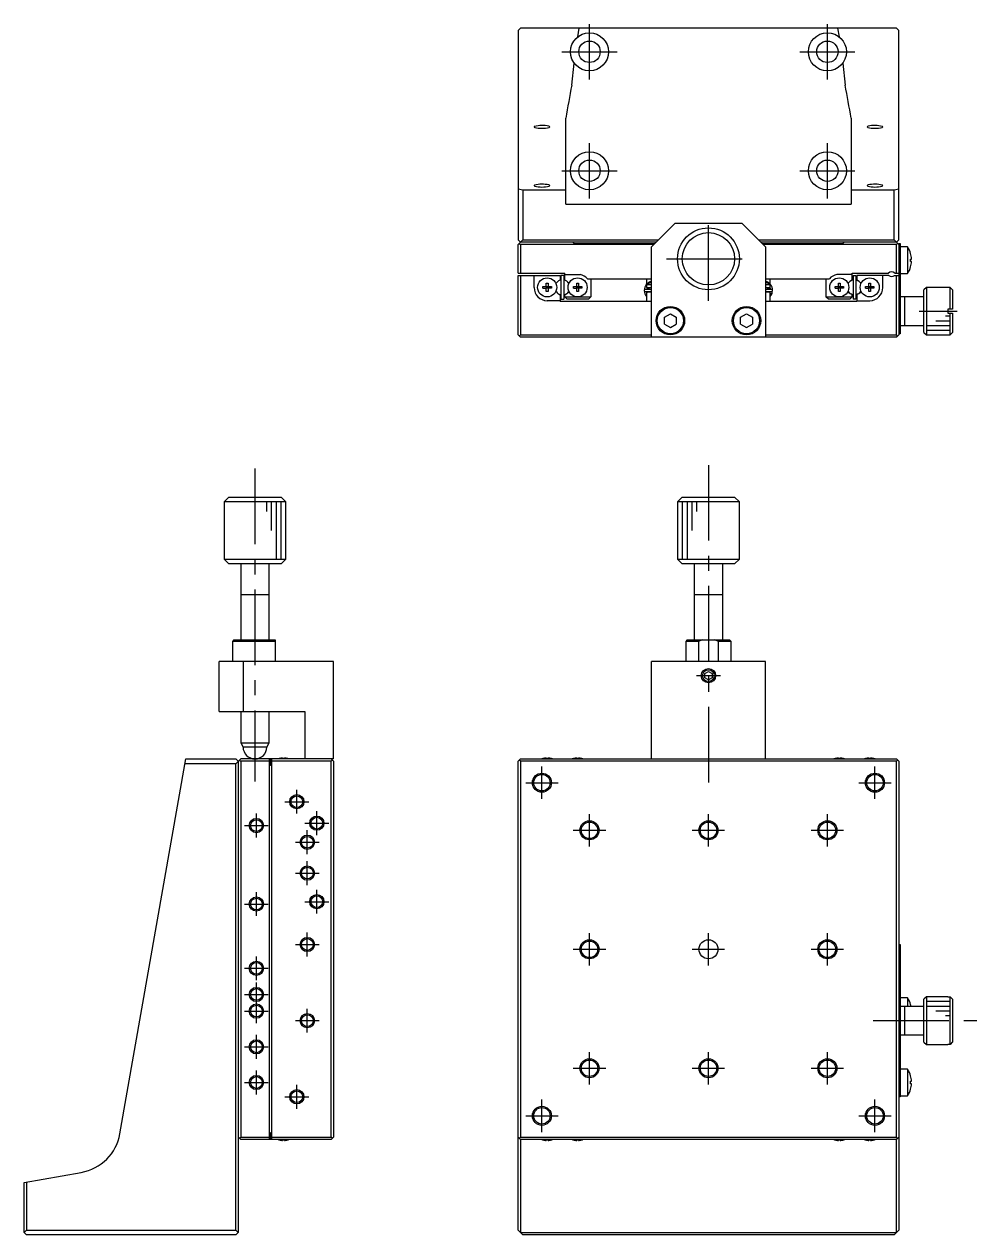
# Model space of a CAD drawing. Extents: x 0 to 426, y -8 to 382.
# Drawn here: x 0 to 200.2, y 127.1 to 381.5 of the extents above; entities that cross this region are included whole.
import ezdxf

# ---------------------------------------------------------------- set-up
doc = ezdxf.new("R2010")
doc.units = 0
doc.header["$LTSCALE"] = 0.5
doc.linetypes.add('CENTER', pattern=[50.8, 31.75, -6.35, 6.35, -6.35])
for name, color, linetype in [('MSM_CENTER', 1, 'CENTER'), ('MSM_CONTINUOUS', 7, 'CONTINUOUS'), ('MSM_NARROW', 5, 'CONTINUOUS')]:
    doc.layers.add(name, color=color, linetype=linetype)

msp = doc.modelspace()

# ---------------------------------------------------------------- linework, layer by layer
at = {"layer": 'MSM_CENTER'}
for p, q in [((118.81148, 369.921145), (118.81148, 381.521121)), ((168.811503, 369.92114), (168.811503, 381.521125)), ((113.011492, 375.721133), (124.611468, 375.721133)), ((163.011511, 375.721133), (174.611495, 375.721133)), ((118.811486, 344.921349), (118.811486, 356.52133)), ((168.81148, 344.921514), (168.81148, 356.521482)), ((113.011495, 350.721339), (124.611476, 350.721339)), ((163.011496, 350.721498), (174.611464, 350.721498)), ((143.811494, 323.421131), (143.811494, 341.021131)), ((135.011494, 332.221131), (152.611494, 332.221131)), ((188.111494, 321.221131), (196.111494, 321.221131)), ((48.5, 288.124843), (48.5, 222.374843)), ((143.811494, 288.874843), (143.811494, 221.874843)), ((141.311494, 244.624843), (146.311494, 244.624843)), ((108.811494, 218.724843), (108.811494, 225.524843)), ((178.811494, 218.724843), (178.811494, 225.524843)), ((105.411494, 222.124843), (112.211494, 222.124843)), ((175.411494, 222.124843), (182.211494, 222.124843)), ((57.3, 215.624843), (57.3, 220.624843)), ((54.8, 218.124843), (59.8, 218.124843)), ((48.8, 210.624843), (48.8, 215.624843)), ((61.5, 211.124843), (61.5, 216.124843)), ((118.811494, 208.724843), (118.811494, 215.524843)), ((143.811494, 208.724843), (143.811494, 215.524843)), ((168.811494, 208.724843), (168.811494, 215.524843)), ((46.3, 213.124843), (51.3, 213.124843)), ((59, 213.624843), (64, 213.624843)), ((59.5, 207.124843), (59.5, 212.124843)), ((115.411494, 212.124843), (122.211494, 212.124843)), ((140.411494, 212.124843), (147.211494, 212.124843)), ((165.411494, 212.124843), (172.211494, 212.124843)), ((57, 209.624843), (62, 209.624843)), ((59.5, 200.624843), (59.5, 205.624843)), ((57, 203.124843), (62, 203.124843)), ((48.8, 194.124843), (48.8, 199.124843)), ((61.5, 194.624843), (61.5, 199.624843)), ((46.3, 196.624843), (51.3, 196.624843)), ((59, 197.124843), (64, 197.124843)), ((59.5, 185.624843), (59.5, 190.624843)), ((118.811494, 183.724843), (118.811494, 190.524843)), ((143.811494, 183.724843), (143.811494, 190.524843)), ((168.811494, 183.724843), (168.811494, 190.524843)), ((57, 188.124843), (62, 188.124843)), ((115.411494, 187.124843), (122.211494, 187.124843)), ((140.411494, 187.124843), (147.211494, 187.124843)), ((165.411494, 187.124843), (172.211494, 187.124843)), ((48.8, 180.624843), (48.8, 185.624843)), ((46.3, 183.124843), (51.3, 183.124843)), ((48.8, 171.624843), (48.8, 180.124843)), ((46.3, 177.624843), (51.3, 177.624843)), ((46.3, 174.124843), (51.3, 174.124843)), ((59.5, 169.624843), (59.5, 174.624843)), ((57, 172.124843), (62, 172.124843)), ((178.461494, 172.124843), (200.211494, 172.124843)), ((48.8, 164.124843), (48.8, 169.124843)), ((46.3, 166.624843), (51.3, 166.624843)), ((118.811494, 158.724843), (118.811494, 165.524843)), ((143.811494, 158.724843), (143.811494, 165.524843)), ((168.811494, 158.724843), (168.811494, 165.524843)), ((48.8, 156.624843), (48.8, 161.624843)), ((115.411494, 162.124843), (122.211494, 162.124843)), ((140.411494, 162.124843), (147.211494, 162.124843)), ((165.411494, 162.124843), (172.211494, 162.124843)), ((46.3, 159.124843), (51.3, 159.124843)), ((57.3, 153.624843), (57.3, 158.624843)), ((54.8, 156.124843), (59.8, 156.124843)), ((108.811494, 148.724843), (108.811494, 155.524843)), ((178.811494, 148.724843), (178.811494, 155.524843)), ((105.411494, 152.124843), (112.211494, 152.124843)), ((175.411494, 152.124843), (182.211494, 152.124843))]:
    msp.add_line(p, q, dxfattribs=at)
at = {"layer": 'MSM_CONTINUOUS'}
for p, q in [((104.311494, 380.721131), (103.811494, 380.221131)), ((103.811494, 380.221131), (103.811494, 336.221131)), ((183.311494, 380.721131), (104.311494, 380.721131)), ((116.366849, 378.887156), (116.670065, 380.721131)), ((170.952922, 380.721131), (171.256138, 378.887156)), ((183.811494, 380.221131), (183.311494, 380.721131)), ((183.811494, 336.221131), (183.811494, 380.221131)), ((115.085471, 368.722483), (115.594496, 373.343963)), ((172.028491, 373.343963), (172.537516, 368.722483)), ((113.811494, 343.721131), (113.811494, 361.77789)), ((173.811494, 361.77789), (173.811494, 343.721131)), ((103.811494, 346.897458), (104.811494, 346.721131)), ((104.811494, 346.721131), (113.811494, 346.721131)), ((104.811494, 346.721131), (104.811494, 336.221131)), ((173.811494, 346.721131), (182.811494, 346.721131)), ((182.811494, 346.721131), (183.811494, 346.897458)), ((182.811494, 336.221131), (182.811494, 346.721131)), ((113.811494, 343.721131), (173.811494, 343.721131)), ((136.811494, 339.721131), (131.811494, 334.721131)), ((136.811494, 339.721131), (150.811494, 339.721131)), ((155.811494, 334.721131), (150.811494, 339.721131)), ((103.811494, 336.221131), (104.311494, 335.721131)), ((103.811494, 335.221131), (104.811494, 336.221131)), ((104.811494, 336.221131), (133.311494, 336.221131)), ((154.311494, 336.221131), (182.811494, 336.221131)), ((182.811494, 336.221131), (183.811494, 335.221131)), ((183.311494, 335.721131), (183.811494, 336.221131)), ((103.811494, 329.221131), (103.811494, 335.221131)), ((104.061494, 335.471131), (104.311494, 335.221131)), ((132.811494, 335.721131), (104.311494, 335.721131)), ((104.311494, 335.221131), (104.311494, 329.221131)), ((132.311494, 335.221131), (104.311494, 335.221131)), ((115.661494, 335.371131), (115.311494, 335.721131)), ((132.461494, 335.371131), (115.661494, 335.371131)), ((131.811494, 315.721131), (131.811494, 334.721131)), ((183.311494, 335.721131), (154.811494, 335.721131)), ((171.961494, 335.371131), (155.161494, 335.371131)), ((183.311494, 335.221131), (155.311494, 335.221131)), ((155.811494, 334.721131), (155.811494, 315.721131)), ((172.311494, 335.721131), (171.961494, 335.371131)), ((183.311494, 335.221131), (183.561494, 335.471131)), ((183.311494, 329.221131), (183.311494, 335.221131)), ((183.811494, 335.421131), (184.111494, 335.421131)), ((183.811494, 335.421131), (183.811494, 316.221131)), ((184.111494, 335.421131), (184.111494, 316.421131)), ((185.653957, 334.721131), (184.111494, 334.721131)), ((185.653957, 334.721131), (185.653957, 329.121131)), ((186.304698, 333.32027), (186.310867, 333.323279)), ((186.304698, 331.661131), (186.304698, 332.181131)), ((186.304698, 332.181131), (186.497955, 332.181131)), ((186.497955, 331.661131), (186.304698, 331.661131)), ((103.811494, 329.221131), (113.611494, 329.221131)), ((103.811494, 316.221131), (103.811494, 328.721131)), ((103.811494, 328.721131), (112.611494, 328.721131)), ((104.311494, 328.721131), (104.311494, 316.221131)), ((107.161494, 326.171131), (107.161494, 328.721131)), ((112.611494, 328.721131), (112.611494, 327.765543)), ((113.411494, 328.721131), (112.811494, 328.721131)), ((112.811494, 328.721131), (112.811494, 323.721131)), ((113.411494, 328.721131), (113.411494, 323.721131)), ((113.611494, 327.765543), (113.611494, 329.221131)), ((113.611494, 328.921131), (116.833509, 328.921131)), ((174.011494, 328.921131), (170.789478, 328.921131)), ((174.011494, 329.221131), (181.650056, 329.221131)), ((174.011494, 327.765543), (174.011494, 329.221131)), ((174.211494, 328.721131), (174.211494, 323.721131)), ((174.211494, 328.721131), (174.811494, 328.721131)), ((174.811494, 328.721131), (174.811494, 323.721131)), ((175.011494, 328.721131), (175.011494, 327.765543)), ((181.711494, 328.721131), (175.011494, 328.721131)), ((180.461494, 326.171131), (180.461494, 328.721131)), ((182.911494, 328.721131), (183.811494, 328.721131)), ((182.972931, 329.221131), (183.811494, 329.221131)), ((183.311494, 316.221131), (183.311494, 328.721131)), ((184.111494, 329.121131), (185.653957, 329.121131)), ((186.310867, 330.518984), (186.304698, 330.521992)), ((109.025132, 326.401131), (109.731494, 326.401131)), ((109.025132, 326.041131), (109.025132, 326.401131)), ((109.025132, 326.041131), (109.731494, 326.041131)), ((109.731494, 327.107493), (110.091494, 327.107493)), ((109.731494, 326.401131), (109.731494, 327.107493)), ((109.741866, 326.390759), (109.731494, 326.401131)), ((109.741866, 326.051503), (109.731494, 326.041131)), ((109.731494, 325.33477), (109.731494, 326.041131)), ((109.741866, 326.390759), (110.081121, 326.390759)), ((109.741866, 326.051503), (109.741866, 326.390759)), ((110.081121, 326.051503), (109.741866, 326.051503)), ((110.081121, 326.390759), (110.091494, 326.401131)), ((110.081121, 326.390759), (110.081121, 326.051503)), ((110.081121, 326.051503), (110.091494, 326.041131)), ((110.091494, 327.107493), (110.091494, 326.401131)), ((110.091494, 326.401131), (110.797855, 326.401131)), ((110.091494, 326.041131), (110.091494, 325.33477)), ((110.797855, 326.041131), (110.091494, 326.041131)), ((110.797855, 326.401131), (110.797855, 326.041131)), ((112.611494, 327.765543), (112.317744, 327.595947)), ((113.905244, 327.595947), (113.611494, 327.765543)), ((115.425132, 326.401131), (116.131494, 326.401131)), ((115.425132, 326.041131), (115.425132, 326.401131)), ((115.425132, 326.041131), (116.131494, 326.041131)), ((116.131494, 327.107493), (116.491494, 327.107493)), ((116.131494, 326.401131), (116.131494, 327.107493)), ((116.141866, 326.390759), (116.131494, 326.401131)), ((116.141866, 326.051503), (116.131494, 326.041131)), ((116.131494, 325.33477), (116.131494, 326.041131)), ((116.141866, 326.390759), (116.481121, 326.390759)), ((116.141866, 326.051503), (116.141866, 326.390759)), ((116.481121, 326.051503), (116.141866, 326.051503)), ((116.481121, 326.390759), (116.491494, 326.401131)), ((116.481121, 326.390759), (116.481121, 326.051503)), ((116.481121, 326.051503), (116.491494, 326.041131)), ((116.491494, 327.107493), (116.491494, 326.401131)), ((116.491494, 326.401131), (117.197855, 326.401131)), ((116.491494, 326.041131), (116.491494, 325.33477)), ((117.197855, 326.041131), (116.491494, 326.041131)), ((117.197855, 326.401131), (117.197855, 326.041131)), ((118.390556, 328.021131), (131.811494, 328.021131)), ((119.111494, 328.021131), (119.111494, 324.221131)), ((131.811494, 325.800626), (130.555865, 325.800626)), ((130.811494, 328.021131), (130.811494, 326.873671)), ((130.811494, 326.721131), (130.811494, 326.221131)), ((131.811494, 326.721131), (130.811494, 326.721131)), ((130.811494, 326.221131), (131.811494, 326.221131)), ((130.845596, 326.021131), (131.311494, 326.021131)), ((130.86581, 326.721131), (131.394978, 327.221131)), ((131.311494, 326.221131), (131.311494, 325.800626)), ((131.394978, 327.221131), (131.811494, 327.221131)), ((155.811494, 328.021131), (169.232431, 328.021131)), ((155.811494, 327.221131), (156.228009, 327.221131)), ((156.811494, 326.721131), (155.811494, 326.721131)), ((155.811494, 326.221131), (156.811494, 326.221131)), ((157.068181, 325.791397), (155.811494, 325.791397)), ((156.228009, 327.221131), (156.757177, 326.721131)), ((156.311494, 325.791397), (156.311494, 326.221131)), ((156.311494, 326.021131), (156.77604, 326.021131)), ((156.698915, 326.221169), (156.827786, 325.791449)), ((156.811494, 326.866516), (156.811494, 328.021131)), ((156.811494, 326.221131), (156.811494, 326.721131)), ((168.511494, 328.021131), (168.511494, 324.221131)), ((170.425132, 326.401131), (171.131494, 326.401131)), ((170.425132, 326.041131), (170.425132, 326.401131)), ((170.425132, 326.041131), (171.131494, 326.041131)), ((171.131494, 327.107493), (171.491494, 327.107493)), ((171.131494, 326.401131), (171.131494, 327.107493)), ((171.141866, 326.390759), (171.131494, 326.401131)), ((171.141866, 326.051503), (171.131494, 326.041131)), ((171.131494, 325.33477), (171.131494, 326.041131)), ((171.141866, 326.390759), (171.481121, 326.390759)), ((171.141866, 326.051503), (171.141866, 326.390759)), ((171.481121, 326.051503), (171.141866, 326.051503)), ((171.481121, 326.390759), (171.491494, 326.401131)), ((171.481121, 326.390759), (171.481121, 326.051503)), ((171.481121, 326.051503), (171.491494, 326.041131)), ((171.491494, 327.107493), (171.491494, 326.401131)), ((171.491494, 326.401131), (172.197855, 326.401131)), ((171.491494, 326.041131), (171.491494, 325.33477)), ((172.197855, 326.041131), (171.491494, 326.041131)), ((172.197855, 326.401131), (172.197855, 326.041131)), ((173.717744, 327.595947), (174.011494, 327.765543)), ((175.011494, 327.765543), (175.305244, 327.595947)), ((176.825132, 326.401131), (177.531494, 326.401131)), ((176.825132, 326.041131), (176.825132, 326.401131)), ((176.825132, 326.041131), (177.531494, 326.041131)), ((177.531494, 327.107493), (177.891494, 327.107493)), ((177.531494, 326.401131), (177.531494, 327.107493)), ((177.541866, 326.390759), (177.531494, 326.401131)), ((177.541866, 326.051503), (177.531494, 326.041131)), ((177.531494, 325.33477), (177.531494, 326.041131)), ((177.541866, 326.390759), (177.881121, 326.390759)), ((177.541866, 326.051503), (177.541866, 326.390759)), ((177.881121, 326.051503), (177.541866, 326.051503)), ((177.881121, 326.390759), (177.891494, 326.401131)), ((177.881121, 326.390759), (177.881121, 326.051503)), ((177.881121, 326.051503), (177.891494, 326.041131)), ((177.891494, 327.107493), (177.891494, 326.401131)), ((177.891494, 326.401131), (178.597855, 326.401131)), ((177.891494, 326.041131), (177.891494, 325.33477)), ((178.597855, 326.041131), (177.891494, 326.041131)), ((178.597855, 326.401131), (178.597855, 326.041131)), ((189.611494, 326.221131), (189.111494, 325.721131)), ((189.111494, 316.721131), (189.111494, 325.721131)), ((194.611494, 326.221131), (189.611494, 326.221131)), ((189.611494, 326.221131), (189.611494, 316.221131)), ((194.611494, 321.621131), (194.611494, 326.221131)), ((195.111494, 325.721131), (194.611494, 326.221131)), ((195.111494, 325.721131), (195.111494, 321.621131)), ((110.091494, 325.33477), (109.731494, 325.33477)), ((112.611494, 323.421131), (109.911494, 323.421131)), ((112.317744, 324.846316), (112.611494, 324.676719)), ((112.611494, 324.676719), (112.611494, 323.221131)), ((131.811494, 323.221131), (112.611494, 323.221131)), ((112.811494, 323.721131), (113.411494, 323.721131)), ((113.611494, 324.676719), (113.905244, 324.846316)), ((113.611494, 324.221131), (113.611494, 324.676719)), ((114.111494, 323.721131), (113.611494, 324.221131)), ((113.611494, 324.221131), (119.111494, 324.221131)), ((118.611494, 323.721131), (114.111494, 323.721131)), ((116.491494, 325.33477), (116.131494, 325.33477)), ((119.111494, 324.221131), (118.611494, 323.721131)), ((130.46364, 324.862475), (130.485757, 324.803888)), ((130.485816, 324.807457), (130.485461, 324.805319)), ((130.485461, 324.805319), (130.486237, 324.805638)), ((130.485757, 324.803888), (130.485461, 324.805319)), ((130.486774, 324.804144), (130.503257, 324.76589)), ((130.555865, 325.350626), (131.811494, 325.350626)), ((130.821031, 325.221118), (130.796246, 325.350607)), ((131.811494, 325.221131), (130.811494, 325.221131)), ((130.811494, 325.221131), (130.811494, 323.221131)), ((130.920716, 325.221172), (131.155416, 325.350626)), ((131.311494, 325.350626), (131.311494, 325.221131)), ((155.811494, 325.341397), (157.068181, 325.341397)), ((156.811494, 325.221131), (155.811494, 325.221131)), ((175.011494, 323.221131), (155.811494, 323.221131)), ((156.311494, 325.221131), (156.311494, 325.341397)), ((156.468629, 325.341397), (156.697347, 325.221139)), ((157.133512, 324.785993), (156.811455, 324.894368)), ((156.811494, 323.221131), (156.811494, 325.221131)), ((156.825087, 324.897876), (156.811494, 324.904763)), ((156.811663, 324.266777), (157.137361, 324.795132)), ((156.839319, 324.89089), (156.825087, 324.897876)), ((156.854103, 324.883847), (156.839319, 324.89089)), ((156.869351, 324.876789), (156.854103, 324.883847)), ((156.884969, 324.869759), (156.869351, 324.876789)), ((156.900864, 324.8628), (156.884969, 324.869759)), ((156.916939, 324.855954), (156.900864, 324.8628)), ((156.933098, 324.849262), (156.916939, 324.855954)), ((156.949242, 324.842765), (156.933098, 324.849262)), ((156.965274, 324.836501), (156.949242, 324.842765)), ((156.981097, 324.83051), (156.965274, 324.836501)), ((156.996615, 324.824826), (156.981097, 324.83051)), ((157.011735, 324.819484), (156.996615, 324.824826)), ((157.026364, 324.814518), (157.011735, 324.819484)), ((157.040416, 324.809955), (157.026364, 324.814518)), ((157.053804, 324.805826), (157.040416, 324.809955)), ((157.066447, 324.802153), (157.053804, 324.805826)), ((157.07827, 324.79896), (157.066447, 324.802153)), ((157.089201, 324.796265), (157.07827, 324.79896)), ((157.099173, 324.794086), (157.089201, 324.796265)), ((157.108127, 324.792435), (157.099173, 324.794086)), ((157.116008, 324.791321), (157.108127, 324.792435)), ((157.122768, 324.790753), (157.116008, 324.791321)), ((157.11908, 324.752803), (157.133661, 324.786355)), ((157.128368, 324.790734), (157.122768, 324.790753)), ((157.132772, 324.791262), (157.128368, 324.790734)), ((157.135954, 324.792336), (157.132772, 324.791262)), ((157.133661, 324.786355), (157.291714, 325.537757)), ((157.137896, 324.793949), (157.135954, 324.792336)), ((157.137031, 325.350153), (157.136253, 325.351984)), ((157.150158, 325.316852), (157.137031, 325.350153)), ((157.138584, 324.796091), (157.137896, 324.793949)), ((157.138288, 324.794659), (157.150625, 324.826246)), ((157.161604, 325.282949), (157.150158, 325.316852)), ((157.150625, 324.826246), (157.162011, 324.860178)), ((157.171341, 325.248526), (157.161604, 325.282949)), ((157.162011, 324.860178), (157.171686, 324.894627)), ((157.179347, 325.213669), (157.171341, 325.248526)), ((157.171686, 324.894627), (157.179626, 324.929506)), ((157.185602, 325.178463), (157.179347, 325.213669)), ((157.179626, 324.929506), (157.185814, 324.964731)), ((157.190091, 325.142992), (157.185602, 325.178463)), ((157.185814, 324.964731), (157.190233, 325.000214)), ((157.192804, 325.107345), (157.190091, 325.142992)), ((157.190233, 325.000214), (157.192875, 325.035868)), ((157.193732, 325.071608), (157.192804, 325.107345)), ((157.192875, 325.035868), (157.193732, 325.071608)), ((169.011494, 323.721131), (168.511494, 324.221131)), ((168.511494, 324.221131), (174.011494, 324.221131)), ((173.511494, 323.721131), (169.011494, 323.721131)), ((171.491494, 325.33477), (171.131494, 325.33477)), ((174.011494, 324.221131), (173.511494, 323.721131)), ((174.011494, 324.676719), (173.717744, 324.846316)), ((174.011494, 324.221131), (174.011494, 324.676719)), ((174.811494, 323.721131), (174.211494, 323.721131)), ((175.305244, 324.846316), (175.011494, 324.676719)), ((175.011494, 324.676719), (175.011494, 323.221131)), ((175.011494, 323.421131), (177.711494, 323.421131)), ((177.891494, 325.33477), (177.531494, 325.33477)), ((189.111494, 324.221131), (184.111494, 324.221131)), ((185.111494, 318.221131), (185.111494, 324.221131)), ((134.561494, 319.942819), (135.811494, 320.664507)), ((135.811494, 320.664507), (137.061494, 319.942819)), ((150.561494, 319.942819), (151.811494, 320.664507)), ((151.811494, 320.664507), (153.061494, 319.942819)), ((194.111494, 321.621131), (194.111494, 320.821131)), ((195.111494, 321.621131), (194.111494, 321.621131)), ((194.111494, 320.821131), (195.111494, 320.821131)), ((194.611494, 316.221131), (194.611494, 320.821131)), ((195.111494, 320.821131), (195.111494, 316.721131)), ((134.561494, 318.499443), (134.561494, 319.942819)), ((134.561494, 318.499443), (135.811494, 317.777756)), ((135.811494, 317.777756), (137.061494, 318.499443)), ((137.061494, 319.942819), (137.061494, 318.499443)), ((150.561494, 318.499443), (150.561494, 319.942819)), ((150.561494, 318.499443), (151.811494, 317.777756)), ((151.811494, 317.777756), (153.061494, 318.499443)), ((153.061494, 319.942819), (153.061494, 318.499443)), ((184.111494, 318.221131), (189.111494, 318.221131)), ((104.311494, 315.721131), (103.811494, 316.221131)), ((104.311494, 316.221131), (104.061494, 315.971131)), ((104.311494, 316.221131), (131.811494, 316.221131)), ((183.311494, 315.721131), (104.311494, 315.721131)), ((155.811494, 316.221131), (183.311494, 316.221131)), ((183.561494, 315.971131), (183.311494, 316.221131)), ((183.811494, 316.221131), (183.311494, 315.721131)), ((184.111494, 316.421131), (183.811494, 316.421131)), ((189.111494, 316.721131), (189.611494, 316.221131)), ((189.611494, 316.221131), (194.611494, 316.221131)), ((194.611494, 316.221131), (195.111494, 316.721131)), ((43, 282.124843), (42, 281.124843)), ((55, 281.124843), (42, 281.124843)), ((42, 281.124843), (42, 269.124843)), ((43, 282.124843), (54, 282.124843)), ((55, 281.124843), (54, 282.124843)), ((55, 269.124843), (55, 281.124843)), ((138.311494, 282.124843), (137.311494, 281.124843)), ((150.311494, 281.124843), (137.311494, 281.124843)), ((137.311494, 281.124843), (137.311494, 269.124843)), ((138.311494, 282.124843), (149.311494, 282.124843)), ((150.311494, 281.124843), (149.311494, 282.124843)), ((150.311494, 269.124843), (150.311494, 281.124843)), ((42, 269.124843), (43, 268.124843)), ((42, 269.124843), (55, 269.124843)), ((54, 268.124843), (43, 268.124843)), ((45.5, 268.124843), (45.5, 252.124843)), ((51.5, 252.124843), (51.5, 268.124843)), ((54, 268.124843), (55, 269.124843)), ((137.311494, 269.124843), (138.311494, 268.124843)), ((137.311494, 269.124843), (150.311494, 269.124843)), ((149.311494, 268.124843), (138.311719, 268.124843)), ((140.811494, 268.124843), (140.811494, 252.124862)), ((146.811494, 252.124862), (146.811494, 268.124843)), ((149.311494, 268.124843), (150.311494, 269.124843)), ((51.500005, 261.624843), (45.499995, 261.624843)), ((146.811499, 261.624843), (140.811489, 261.624843)), ((44.05, 252.124843), (43.75, 251.824843)), ((44.05, 252.124843), (52.75, 252.124843)), ((52.75, 252.124843), (52.75, 247.624843)), ((139.361494, 252.124843), (139.061494, 251.824843)), ((139.361494, 252.124843), (148.261494, 252.124843)), ((142.492403, 252.124843), (141.690173, 251.824843)), ((145.932814, 251.824843), (145.130584, 252.124843)), ((148.561494, 251.824843), (148.261494, 252.124843)), ((52.75, 251.824843), (43.75, 251.824843)), ((43.75, 251.824843), (43.75, 247.624843)), ((141.690173, 251.824843), (139.061494, 251.824843)), ((139.061494, 251.824843), (139.061494, 247.624843)), ((141.690173, 251.824843), (141.690173, 247.624843)), ((148.561494, 251.824843), (145.932814, 251.824843)), ((145.932814, 247.624843), (145.932814, 251.824843)), ((148.561494, 247.624843), (148.561494, 251.824843)), ((41, 237.124843), (41, 247.624843)), ((65, 247.624843), (41, 247.624843)), ((46, 247.624843), (46, 237.124843)), ((65, 227.124843), (65, 247.624843)), ((155.811494, 247.624843), (131.811494, 247.624843)), ((131.811494, 227.124843), (131.811494, 247.624843)), ((155.811494, 227.124843), (155.811494, 247.624843)), ((143.061494, 245.057855), (143.811494, 245.490868)), ((143.061494, 244.19183), (143.061494, 245.057855)), ((143.811494, 245.490868), (144.561494, 245.057855)), ((144.561494, 245.057855), (144.561494, 244.19183)), ((143.811494, 243.758817), (143.061494, 244.19183)), ((144.561494, 244.19183), (143.811494, 243.758817)), ((41, 237.124843), (59, 237.124843)), ((45.5, 237.124843), (45.5, 230.490868)), ((51.5, 230.490868), (51.5, 237.124843)), ((59, 237.124843), (59, 227.124843)), ((45.5, 230.490868), (46, 229.624843)), ((45.5, 230.490868), (51.5, 230.490868)), ((51, 229.624843), (46, 229.624843)), ((51, 229.624843), (51.5, 230.490868)), ((20.110243, 148.352124), (34, 227.124843)), ((34, 227.124843), (44.5, 227.124843)), ((45, 226.624843), (44.5, 227.124843)), ((44.5, 226.124843), (45.5, 227.124843)), ((45, 226.624843), (45, 127.624843)), ((45.25, 226.874843), (45.5, 226.624843)), ((65, 227.124843), (45.5, 227.124843)), ((45.5, 226.624843), (45.5, 147.624843)), ((51.5, 226.624843), (45.5, 226.624843)), ((51.5, 227.124843), (51.5, 147.124843)), ((51.8, 227.124843), (51.8, 225.724843)), ((52, 227.124843), (52, 147.124843)), ((64.5, 226.624843), (52, 226.624843)), ((53.613639, 227.194364), (53.611384, 227.198987)), ((54.32, 227.194364), (54.32, 227.314701)), ((54.68, 227.194364), (54.32, 227.194364)), ((54.68, 227.314701), (54.68, 227.194364)), ((55.388616, 227.198987), (55.386362, 227.194364)), ((65, 226.624843), (64.5, 227.124843)), ((64.75, 226.874843), (64.5, 226.624843)), ((64.5, 147.624843), (64.5, 226.624843)), ((65, 226.624843), (65, 147.624843)), ((104.311494, 227.124843), (103.811494, 226.624843)), ((103.811494, 128.124843), (103.811494, 226.624843)), ((104.311494, 226.624843), (104.061494, 226.874843)), ((104.311494, 227.124843), (183.311494, 227.124843)), ((104.311494, 226.624843), (104.311494, 147.624843)), ((183.311494, 226.624843), (104.311494, 226.624843)), ((109.025132, 227.194364), (109.022878, 227.198987)), ((109.731494, 227.194364), (109.731494, 227.314701)), ((110.091494, 227.194364), (109.731494, 227.194364)), ((110.091494, 227.314701), (110.091494, 227.194364)), ((110.80011, 227.198987), (110.797855, 227.194364)), ((115.425132, 227.194364), (115.422878, 227.198987)), ((116.131494, 227.194364), (116.131494, 227.314701)), ((116.491494, 227.194364), (116.131494, 227.194364)), ((116.491494, 227.314701), (116.491494, 227.194364)), ((117.20011, 227.198987), (117.197855, 227.194364)), ((170.425132, 227.194364), (170.422878, 227.198987)), ((171.131494, 227.194364), (171.131494, 227.314701)), ((171.491494, 227.194364), (171.131494, 227.194364)), ((171.491494, 227.314701), (171.491494, 227.194364)), ((172.20011, 227.198987), (172.197855, 227.194364)), ((176.825132, 227.194364), (176.822878, 227.198987)), ((177.531494, 227.194364), (177.531494, 227.314701)), ((177.891494, 227.194364), (177.531494, 227.194364)), ((177.891494, 227.314701), (177.891494, 227.194364)), ((178.60011, 227.198987), (178.597855, 227.194364)), ((183.811494, 226.624843), (183.311494, 227.124843)), ((183.311494, 226.624843), (183.561494, 226.874843)), ((183.311494, 147.624843), (183.311494, 226.624843)), ((183.811494, 226.624843), (183.811494, 128.124843)), ((44.5, 226.124843), (33.823673, 226.124843)), ((44.5, 128.124843), (44.5, 226.124843)), ((52, 225.724843), (51.8, 225.724843)), ((183.811494, 188.124843), (184.111494, 188.124843)), ((184.111494, 188.124843), (184.111494, 156.124843)), ((185.653957, 176.924843), (184.111494, 176.924843)), ((185.653957, 176.924843), (185.653957, 175.124843)), ((189.611494, 177.124843), (189.111494, 176.624843)), ((189.111494, 167.624843), (189.111494, 176.624843)), ((189.611494, 177.124843), (189.611494, 167.124843)), ((194.111494, 177.124843), (189.611494, 177.124843)), ((194.111494, 177.124843), (194.111494, 177.108817)), ((194.111494, 177.108817), (194.611494, 177.108817)), ((194.611494, 167.140868), (194.611494, 177.108817)), ((194.611494, 177.108817), (195.111494, 176.60703)), ((195.111494, 176.60703), (195.111494, 167.642656)), ((189.111494, 175.124843), (184.111494, 175.124843)), ((185.111494, 169.124843), (185.111494, 175.124843)), ((186.304698, 175.523982), (186.310867, 175.52699)), ((184.111494, 169.124843), (189.111494, 169.124843)), ((189.111494, 167.624843), (189.611494, 167.124843)), ((189.611494, 167.124843), (194.111494, 167.124843)), ((194.611494, 167.140868), (194.111494, 167.140868)), ((194.111494, 167.140868), (194.111494, 167.124843)), ((195.111494, 167.642656), (194.611494, 167.140868)), ((185.653957, 161.924843), (184.111494, 161.924843)), ((185.653957, 161.924843), (185.653957, 156.324843)), ((186.304698, 160.523982), (186.310867, 160.52699)), ((186.304698, 159.384843), (186.497955, 159.384843)), ((186.304698, 158.864843), (186.304698, 159.384843)), ((186.497955, 158.864843), (186.304698, 158.864843)), ((186.310867, 157.722695), (186.304698, 157.725703)), ((184.111494, 156.124843), (183.811494, 156.124843)), ((184.111494, 156.324843), (185.653957, 156.324843)), ((45.5, 147.124843), (45, 147.624843)), ((45.5, 147.624843), (45.25, 147.374843)), ((45.5, 147.624843), (51.5, 147.624843)), ((52, 148.524843), (51.8, 148.524843)), ((51.8, 147.124843), (51.8, 148.524843)), ((52, 147.624843), (64.5, 147.624843)), ((64.5, 147.624843), (64.75, 147.374843)), ((64.5, 147.124843), (65, 147.624843)), ((103.811494, 147.624843), (104.311494, 147.124843)), ((104.061494, 147.374843), (104.311494, 147.624843)), ((104.311494, 147.624843), (183.311494, 147.624843)), ((183.561494, 147.374843), (183.311494, 147.624843)), ((183.311494, 147.124843), (183.811494, 147.624843)), ((64.5, 147.124843), (45.5, 147.124843)), ((53.611384, 147.050699), (53.613639, 147.055321)), ((54.32, 147.055321), (54.68, 147.055321)), ((54.32, 146.934984), (54.32, 147.055321)), ((54.68, 147.055321), (54.68, 146.934984)), ((55.386362, 147.055321), (55.388616, 147.050699)), ((183.311494, 147.124843), (104.311494, 147.124843)), ((104.311494, 147.124843), (104.311494, 127.624843)), ((109.022878, 147.050699), (109.025132, 147.055321)), ((109.731494, 147.055321), (110.091494, 147.055321)), ((109.731494, 146.934984), (109.731494, 147.055321)), ((110.091494, 147.055321), (110.091494, 146.934984)), ((110.797855, 147.055321), (110.80011, 147.050699)), ((115.422878, 147.050699), (115.425132, 147.055321)), ((116.131494, 147.055321), (116.491494, 147.055321)), ((116.131494, 146.934984), (116.131494, 147.055321)), ((116.491494, 147.055321), (116.491494, 146.934984)), ((117.197855, 147.055321), (117.20011, 147.050699)), ((170.422878, 147.050699), (170.425132, 147.055321)), ((171.131494, 147.055321), (171.491494, 147.055321)), ((171.131494, 146.934984), (171.131494, 147.055321)), ((171.491494, 147.055321), (171.491494, 146.934984)), ((172.197855, 147.055321), (172.20011, 147.050699)), ((176.822878, 147.050699), (176.825132, 147.055321)), ((177.531494, 147.055321), (177.891494, 147.055321)), ((177.531494, 146.934984), (177.531494, 147.055321)), ((177.891494, 147.055321), (177.891494, 146.934984)), ((178.597855, 147.055321), (178.60011, 147.050699)), ((183.311494, 127.624843), (183.311494, 147.124843)), ((0, 138.124843), (11.998651, 140.240517)), ((0, 127.624843), (0, 138.124843)), ((0.5, 138.213006), (0.5, 128.124843)), ((0.5, 128.124843), (0, 127.624843)), ((0, 127.624843), (0.5, 127.124843)), ((0.5, 128.124843), (44.5, 128.124843)), ((45, 127.624843), (44.5, 128.124843)), ((44.5, 127.124843), (45, 127.624843)), ((104.811494, 127.124843), (103.811494, 128.124843)), ((104.311494, 127.624843), (183.311494, 127.624843)), ((183.811494, 128.124843), (182.811494, 127.124843)), ((44.5, 127.124843), (0.5, 127.124843)), ((182.811494, 127.124843), (104.811494, 127.124843))]:
    msp.add_line(p, q, dxfattribs=at)
for centre, radius in [((118.811494, 375.721131), 4), ((168.811494, 375.721131), 4), ((118.811494, 375.721131), 2.25), ((168.811494, 375.721131), 2.25), ((118.811486, 350.721339), 3.999992), ((168.81148, 350.721498), 3.999987), ((118.811494, 350.721131), 2.25), ((168.811494, 350.721131), 2.25), ((143.811494, 332.221131), 6.5), ((143.811494, 332.221131), 5.5), ((109.911494, 326.221131), 2), ((116.311494, 326.221131), 2), ((171.311494, 326.221131), 2), ((177.711494, 326.221131), 2), ((135.811494, 319.221131), 3), ((135.811494, 319.221131), 2.75), ((151.811494, 319.221131), 3), ((151.811494, 319.221131), 2.75), ((143.811494, 244.624843), 1.5), ((108.811494, 222.124843), 1.7295), ((178.811494, 222.124843), 1.7295), ((57.3, 218.124843), 1.2295), ((48.8, 213.124843), 1.2295), ((61.5, 213.624843), 1.2295), ((118.811494, 212.124843), 1.7295), ((143.811494, 212.124843), 1.7295), ((168.811494, 212.124843), 1.7295), ((59.5, 209.624843), 1.2295), ((59.5, 203.124843), 1.2295), ((48.8, 196.624843), 1.2295), ((61.5, 197.124843), 1.2295), ((59.5, 188.124843), 1.2295), ((118.811494, 187.124843), 1.7295), ((143.811494, 187.124843), 2), ((168.811494, 187.124843), 1.7295), ((48.8, 183.124843), 1.2295), ((48.8, 177.624843), 1.2295), ((48.8, 174.124843), 1.2295), ((59.5, 172.124843), 1.2295), ((48.8, 166.624843), 1.2295), ((118.811494, 162.124843), 1.7295), ((143.811494, 162.124843), 1.7295), ((168.811494, 162.124843), 1.7295), ((48.8, 159.124843), 1.2295), ((57.3, 156.124843), 1.2295), ((108.811494, 152.124843), 1.7295), ((178.811494, 152.124843), 1.7295)]:
    msp.add_circle(centre, radius, dxfattribs=at)
for centre, radius, start, end in [((818.771569, 236.042951), 716.085178, 169.322276, 169.887205), ((-231.276483, 291.054132), 411.215416, 9.903375, 10.887143), ((107.43382, 359.774133), 0.321841, 123.12476526, 147.79564327), ((107.337313, 360.021451), 0.191461, 203.32097633, 257.05821662), ((108.846027, 353.626461), 6.610791, 77.59053699, 103.89985633), ((108.816282, 366.173176), 6.518463, 256.49869694, 283.48108963), ((110.228725, 359.821948), 0.2636, 27.98882097, 81.7249331), ((110.304731, 359.995985), 0.164644, 280.91069067, 342.20046925), ((177.394263, 359.821948), 0.2636, 98.2750669, 152.01117903), ((177.318257, 359.995985), 0.164644, 197.79953075, 259.08930933), ((178.806706, 366.173176), 6.518463, 256.51891037, 283.50130306), ((178.776961, 353.626461), 6.610791, 76.10014367, 102.40946301), ((180.285675, 360.021451), 0.191461, 282.94178338, 336.67902367), ((180.189168, 359.774133), 0.321841, 32.20435673, 56.87523474), ((107.433819, 347.431244), 0.321841, 123.12476526, 147.79564327), ((107.337311, 347.678562), 0.191461, 203.32097633, 257.05821662), ((108.846026, 341.283573), 6.610791, 77.59053699, 103.89985633), ((108.816281, 353.830288), 6.518463, 256.49869694, 283.48108963), ((110.228724, 347.479059), 0.2636, 27.98882097, 81.7249331), ((110.30473, 347.653096), 0.164644, 280.91069067, 342.20046925), ((177.394264, 347.479059), 0.2636, 98.2750669, 152.01117903), ((177.318258, 347.653096), 0.164644, 197.79953075, 259.08930933), ((178.806707, 353.830288), 6.518463, 256.51891037, 283.50130306), ((178.776962, 341.283573), 6.610791, 76.10014367, 102.40946301), ((180.285677, 347.678562), 0.191461, 282.94178338, 336.67902367), ((180.189169, 347.431244), 0.321841, 32.20435673, 56.87523474), ((181.511494, 331.921131), 5, 16.285843, 34.055798), ((181.511494, 331.921131), 4.993235, 2.984767, 16.272555), ((181.511494, 331.921131), 4.993235, 343.727445, 357.015233), ((116.311494, 326.221131), 2.75, 40.885193, 79.057501), ((171.311494, 326.221131), 2.75, 100.942499, 139.114807), ((182.311494, 328.471131), 1, 48.590378, 131.409622), ((182.311494, 329.521131), 1, 233.130102, 306.869898), ((181.511494, 331.921131), 5, 325.944202, 343.714157), ((109.911494, 326.171131), 2.75, 180, 270), ((113.226303, 326.106131), 1.75, 134.995594, 148.113496), ((113.111495, 326.221131), 1.5875, 120.000031, 149.566818), ((113.111495, 326.221131), 1.5875, 100.893078, 120), ((113.111495, 326.221131), 1.5875, 30.433263, 79.10690768), ((112.996684, 326.106131), 1.75, 31.886504, 45.004406), ((130.555865, 325.575626), 0.225, 90, 270), ((132.33148, 325.575116), 1.999339, 105.076917, 179.173744), ((155.294059, 325.566955), 1.997921, 0.721223, 74.986116), ((157.068181, 325.566397), 0.225, 270, 90), ((174.626303, 326.106131), 1.75, 134.995594, 148.113496), ((174.511493, 326.221131), 1.5875, 134.999975, 149.566737), ((174.511494, 326.221131), 1.5875, 120, 135), ((174.511493, 326.221131), 1.5875, 100.892921, 120), ((174.511493, 326.221131), 1.5875, 59.999969, 79.107004), ((174.511494, 326.221131), 1.5875, 45, 60), ((174.396684, 326.106131), 1.75, 31.886504, 45.004406), ((174.511493, 326.221131), 1.5875, 30.433182, 44.999975), ((177.711494, 326.171131), 2.75, 270, 0), ((113.226303, 326.336131), 1.75, 211.886504, 225.004406), ((113.111495, 326.221131), 1.5875, 210.433182, 224.999975), ((113.111494, 326.221131), 1.5875, 225, 240), ((113.111495, 326.221131), 1.5875, 239.999969, 259.10691), ((113.111495, 326.221131), 1.5875, 280.893076, 299.999969), ((113.111494, 326.221131), 1.5875, 300, 315), ((112.996684, 326.336131), 1.75, 314.995594, 328.113496), ((113.111495, 326.221131), 1.5875, 314.999975, 329.566737), ((132.335514, 325.577221), 2.00346, 180.863794, 220.459737), ((174.626303, 326.336131), 1.75, 211.886504, 225.004406), ((174.511493, 326.221131), 1.5875, 210.433263, 259.10709941), ((174.511493, 326.221131), 1.5875, 280.89309, 329.56681345), ((174.396684, 326.336131), 1.75, 314.995594, 328.113496), ((48.5, 229.624843), 2.5, 180, 0), ((54.5, 224.124843), 3.2, 106.122533, 110.364135), ((54.5, 224.124843), 3.194933, 93.229709, 106.106712), ((54.5, 224.124843), 3.194933, 73.893288, 86.770291), ((54.5, 224.124843), 3.2, 69.635865, 73.877467), ((109.911494, 224.124843), 3.2, 106.122533, 110.364135), ((109.911494, 224.124843), 3.194933, 93.229709, 106.106712), ((109.911494, 224.124843), 3.194933, 73.893288, 86.770291), ((109.911494, 224.124843), 3.2, 69.635865, 73.877467), ((116.311494, 224.124843), 3.2, 106.122533, 110.364135), ((116.311494, 224.124843), 3.194933, 93.229709, 106.106712), ((116.311494, 224.124843), 3.194933, 73.893288, 86.770291), ((116.311494, 224.124843), 3.2, 69.635865, 73.877467), ((171.311494, 224.124843), 3.2, 106.122533, 110.364135), ((171.311494, 224.124843), 3.194933, 93.229709, 106.106712), ((171.311494, 224.124843), 3.194933, 73.893288, 86.770291), ((171.311494, 224.124843), 3.2, 69.635865, 73.877467), ((177.711494, 224.124843), 3.2, 106.122533, 110.364135), ((177.711494, 224.124843), 3.194933, 93.229709, 106.106712), ((177.711494, 224.124843), 3.194933, 73.893288, 86.770291), ((177.711494, 224.124843), 3.2, 69.635865, 73.877467), ((181.511494, 174.124843), 5, 16.285843, 34.055798), ((181.511494, 174.124843), 4.993235, 11.552804, 16.272555), ((181.511494, 159.124843), 5, 16.285843, 34.055798), ((181.511494, 159.124843), 4.993235, 2.984767, 16.272555), ((181.511494, 159.124843), 4.993235, 343.727445, 357.015233), ((181.511494, 159.124843), 5, 325.944202, 343.714157), ((10.262167, 150.088606), 10, 280, 350), ((54.5, 150.124843), 3.2, 249.635865, 253.877467), ((54.5, 150.124843), 3.194933, 253.893288, 266.770291), ((54.5, 150.124843), 3.194933, 273.229709, 286.106712), ((54.5, 150.124843), 3.2, 286.122533, 290.364135), ((109.911494, 150.124843), 3.2, 249.635865, 253.877467), ((109.911494, 150.124843), 3.194933, 253.893288, 266.770291), ((109.911494, 150.124843), 3.194933, 273.229709, 286.106712), ((109.911494, 150.124843), 3.2, 286.122533, 290.364135), ((116.311494, 150.124843), 3.2, 249.635865, 253.877467), ((116.311494, 150.124843), 3.194933, 253.893288, 266.770291), ((116.311494, 150.124843), 3.194933, 273.229709, 286.106712), ((116.311494, 150.124843), 3.2, 286.122533, 290.364135), ((171.311494, 150.124843), 3.2, 249.635865, 253.877467), ((171.311494, 150.124843), 3.194933, 253.893288, 266.770291), ((171.311494, 150.124843), 3.194933, 273.229709, 286.106712), ((171.311494, 150.124843), 3.2, 286.122533, 290.364135), ((177.711494, 150.124843), 3.2, 249.635865, 253.877467), ((177.711494, 150.124843), 3.194933, 253.893288, 266.770291), ((177.711494, 150.124843), 3.194933, 273.229709, 286.106712), ((177.711494, 150.124843), 3.2, 286.122533, 290.364135)]:
    msp.add_arc(centre, radius, start, end, dxfattribs=at)
at = {"layer": 'MSM_NARROW'}
for p, q in [((189.611494, 318.221131), (194.611494, 318.221131)), ((191.611494, 319.221131), (194.611494, 319.221131)), ((193.611494, 320.221131), (194.611494, 320.221131)), ((189.611494, 317.221131), (194.611494, 317.221131)), ((51, 279.124843), (51, 281.124843)), ((52, 275.124843), (52, 281.124843)), ((53, 269.124843), (53, 281.124843)), ((54, 269.124843), (54, 281.124843)), ((138.311494, 281.124843), (138.311494, 269.124843)), ((139.311494, 281.124843), (139.311494, 269.124843)), ((140.311494, 281.124843), (140.311494, 275.124843)), ((141.311494, 281.124843), (141.311494, 279.124843)), ((194.611494, 176.124843), (189.611494, 176.124843)), ((194.611494, 175.124843), (189.611494, 175.124843)), ((194.611494, 174.124843), (191.611494, 174.124843)), ((194.611494, 173.124843), (193.611494, 173.124843))]:
    msp.add_line(p, q, dxfattribs=at)
for centre, radius in [((143.811494, 244.624843), 1.2295), ((108.811494, 222.124843), 2), ((178.811494, 222.124843), 2), ((57.3, 218.124843), 1.5), ((48.8, 213.124843), 1.5), ((61.5, 213.624843), 1.5), ((118.811494, 212.124843), 2), ((143.811494, 212.124843), 2), ((168.811494, 212.124843), 2), ((59.5, 209.624843), 1.5), ((59.5, 203.124843), 1.5), ((61.5, 197.124843), 1.5), ((48.8, 196.624843), 1.5), ((59.5, 188.124843), 1.5), ((118.811494, 187.124843), 2), ((168.811494, 187.124843), 2), ((48.8, 183.124843), 1.5), ((48.8, 177.624843), 1.5), ((48.8, 174.124843), 1.5), ((59.5, 172.124843), 1.5), ((48.8, 166.624843), 1.5), ((118.811494, 162.124843), 2), ((143.811494, 162.124843), 2), ((168.811494, 162.124843), 2), ((48.8, 159.124843), 1.5), ((57.3, 156.124843), 1.5), ((108.811494, 152.124843), 2), ((178.811494, 152.124843), 2)]:
    msp.add_circle(centre, radius, dxfattribs=at)

doc.saveas('drawing.dxf')
